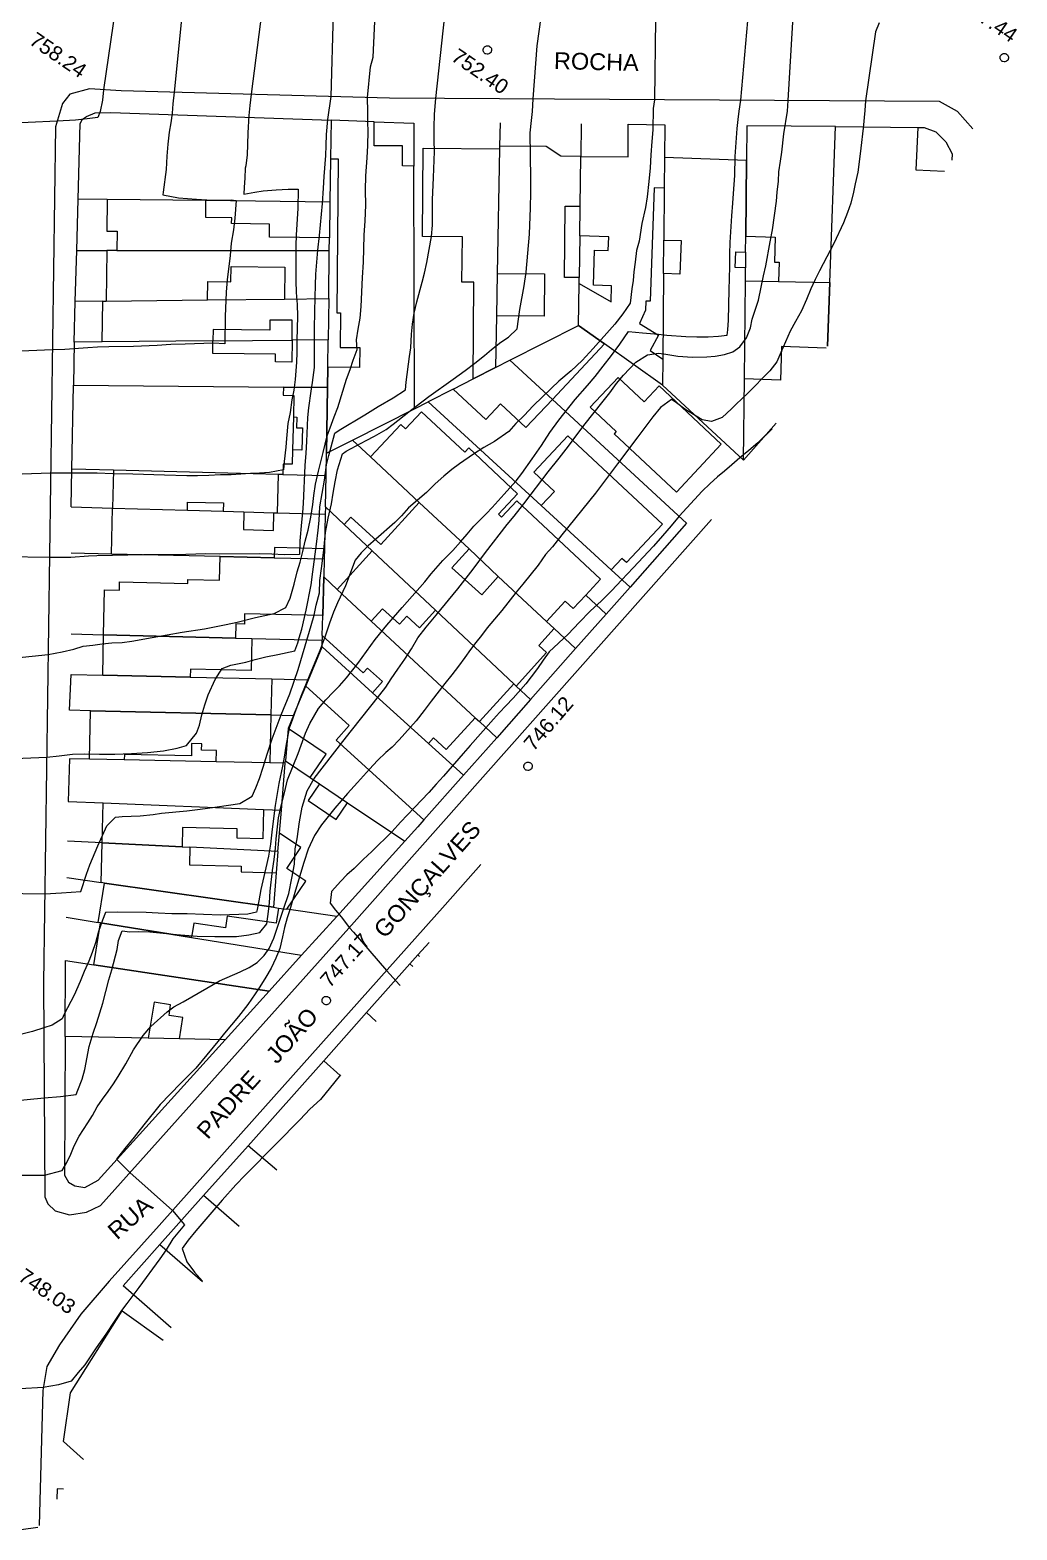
# Model space of a CAD drawing. Header units: metres. Extents: x 322294 to 7190115, y 7390841 to 10157759.
# Drawn here: x 323940.9 to 324058.3, y 7393506.2 to 7393684.5 of the extents above; entities that cross this region are included whole.
import ezdxf
from ezdxf.enums import TextEntityAlignment as Align

# ---------------------------------------------------------------- set-up
doc = ezdxf.new("R2010")
doc.units = ezdxf.units.M
doc.layers.get('0').update_dxf_attribs({"lineweight": 18})
for name, color, linetype, lineweight in [('100_SIST_VIARIO_MEIO_FIO', 1, 'Continuous', 18), ('160_P_SIMP_ASF_TOP', 7, 'Continuous', 18), ('206_MURO_E_MURO_ARRIMO', 7, 'Continuous', 18), ('214_PROJ_BEIRAL_EDIF', 10, 'Continuous', 18), ('600_CURVA_MESTRA', 14, 'Continuous', 18), ('604_CURVA_INTERM', 7, 'Continuous', 18), ('606_PTO_COTADO', 7, 'Continuous', 18), ('608_PTO_COTADO_INTERVIA', 1, 'Continuous', 18), ('626_SEGM_CURVA_INTERM', 7, 'Continuous', 18)]:
    doc.layers.add(name, color=color, linetype=linetype, lineweight=lineweight)
doc.styles.add('Style-Arial', font='arial.ttf', dxfattribs={"height": 1.75})

# ---------------------------------------------------------------- blocks, each defined once
blk = doc.blocks.new('SP09')
at = {"color": 0, "linetype": 'Continuous'}
blk.add_lwpolyline([(-0.03, -0.51), (-0.14, -0.49), (-0.24, -0.46), (-0.31, -0.42), (-0.35, -0.39), (-0.42, -0.31), (-0.47, -0.24), (-0.51, -0.15), (-0.52, -0.09), (-0.52, 0.03), (-0.51, 0.11), (-0.48, 0.2), (-0.44, 0.27), (-0.4, 0.33), (-0.32, 0.39), (-0.23, 0.44), (-0.15, 0.48), (-0.1, 0.48), (-0.03, 0.48), (0.08, 0.48), (0.19, 0.44), (0.27, 0.4), (0.35, 0.32), (0.41, 0.23), (0.46, 0.11), (0.48, 0.03), (0.48, -0.03), (0.47, -0.08), (0.44, -0.21), (0.38, -0.3), (0.31, -0.38), (0.23, -0.44), (0.1, -0.49), (0.02, -0.51)], close=True, dxfattribs=at)
blk = doc.blocks.new('SP10')
at = {"color": 0, "linetype": 'Continuous'}
blk.add_lwpolyline([(-0.03, -0.51), (-0.14, -0.49), (-0.24, -0.46), (-0.31, -0.42), (-0.35, -0.39), (-0.42, -0.31), (-0.47, -0.24), (-0.51, -0.15), (-0.52, -0.09), (-0.52, 0.03), (-0.51, 0.11), (-0.48, 0.2), (-0.44, 0.27), (-0.4, 0.33), (-0.32, 0.39), (-0.23, 0.44), (-0.15, 0.48), (-0.1, 0.48), (-0.03, 0.48), (0.08, 0.48), (0.19, 0.44), (0.27, 0.4), (0.35, 0.32), (0.41, 0.23), (0.46, 0.11), (0.48, 0.03), (0.48, -0.03), (0.47, -0.08), (0.44, -0.21), (0.38, -0.3), (0.31, -0.38), (0.23, -0.44), (0.1, -0.49), (0.02, -0.51)], close=True, dxfattribs=at)

msp = doc.modelspace()

# ---------------------------------------------------------------- linework, layer by layer
at = {"layer": '100_SIST_VIARIO_MEIO_FIO'}
for points in [[(323951.773, 7393677.281), (323947.988, 7393677.524), (323945.685, 7393676.871), (323944.8, 7393675.756), (323943.974, 7393673.013), (323942.54, 7393571.208), (323942.68, 7393545.785), (323943.063, 7393544.928), (323943.921, 7393544.11), (323945.643, 7393543.633), (323947.647, 7393543.956), (323949.296, 7393544.753), (323978.849, 7393577.695), (324021.971, 7393626.292)], [(324053.022, 7393672.752), (324051.219, 7393674.81), (324049.065, 7393676.019), (323983.663, 7393676.419), (323951.773, 7393677.281)], [(323994.553, 7393585.268), (323990.312, 7393580.505), (323967.63, 7393555.069), (323956.271, 7393542.361), (323950.345, 7393535.731), (323946.957, 7393531.807), (323944.42, 7393528.168), (323942.944, 7393525.604), (323942.452, 7393522.726), (323942.032, 7393506.683)]]:
    msp.add_lwpolyline(points, dxfattribs=at)
at = {"layer": '206_MURO_E_MURO_ARRIMO'}
for p, q in [((323981.871, 7393673.606), (323986.57, 7393673.444)), ((324046.501, 7393672.914), (324047.258, 7393672.906)), ((324047.258, 7393672.906), (324048.644, 7393672.416)), ((324048.644, 7393672.416), (324049.807, 7393671.195)), ((324049.807, 7393671.195), (324050.588, 7393669.786)), ((324050.588, 7393669.786), (324050.54, 7393669.038)), ((323946.487, 7393658.305), (323946.654, 7393664.413)), ((323946.321, 7393652.238), (323946.487, 7393658.305)), ((323946.189, 7393647.394), (323946.321, 7393652.238)), ((324029.64, 7393637.766), (324025.78, 7393633.35)), ((323945.813, 7393627.802), (323945.9, 7393632.306)), ((324018.998, 7393625.863), (324012.279, 7393618.272)), ((324012.279, 7393618.272), (324009.426, 7393615.051)), ((324005.799, 7393610.953), (324000.429, 7393604.887)), ((324000.429, 7393604.887), (323996.421, 7393600.36)), ((323996.421, 7393600.36), (323992.467, 7393595.893)), ((323987.03, 7393589.752), (323985.493, 7393588.053)), ((323987.765, 7393590.582), (323987.03, 7393589.752)), ((323977.403, 7393579.109), (323973.228, 7393574.494)), ((323987.043, 7393574.527), (323988.373, 7393576.021)), ((323986.097, 7393573.466), (323987.043, 7393574.527)), ((323975.848, 7393561.955), (323980.95, 7393567.684)), ((323966.851, 7393551.851), (323975.848, 7393561.955)), ((323961.569, 7393545.919), (323966.851, 7393551.851))]:
    msp.add_line(p, q, dxfattribs=at)
for points in [[(323986.57, 7393673.444), (323986.58, 7393668.332)], [(323996.814, 7393673.478), (323996.761, 7393670.702)], [(324006.46, 7393673.367), (324006.412, 7393669.483)], [(323976.596, 7393664.045), (323976.54, 7393659.791)], [(324006.295, 7393660.041), (324006.234, 7393655.088)], [(324016.251, 7393655.546), (324016.287, 7393659.537)], [(323946.487, 7393658.305), (323950.049, 7393658.299)], [(324026.017, 7393658.102), (324025.999, 7393656.222)], [(323949.578, 7393652.274), (323946.321, 7393652.238)], [(323962.686, 7393647.544), (323972.09, 7393647.63)], [(323991.259, 7393641.823), (323988.272, 7393640.306)], [(323986.636, 7393639.475), (323988.272, 7393640.306)], [(323988.272, 7393640.306), (324001.719, 7393627.964)], [(324003.039, 7393640.589), (324018.998, 7393625.863)], [(323945.813, 7393627.802), (323950.749, 7393627.659)], [(323950.609, 7393622.192), (323945.813, 7393622.299)], [(324010.039, 7393620.328), (324012.279, 7393618.272)], [(323945.811, 7393612.696), (323949.683, 7393612.6)], [(323967.291, 7393612.161), (323975.673, 7393611.952)], [(323975.654, 7393611.165), (323975.673, 7393611.952)], [(323975.686, 7393612.501), (323975.673, 7393611.952)], [(323969.669, 7393607.348), (323974.026, 7393607.25)], [(323972.264, 7393603.015), (323973.715, 7393606.504)], [(324000.429, 7393604.887), (323998.73, 7393606.484)], [(323969.573, 7393603.078), (323972.264, 7393603.015)], [(323972.264, 7393603.015), (323971.612, 7393601.448)], [(323994.365, 7393602.272), (323996.421, 7393600.36)], [(323975.355, 7393594.881), (323978.689, 7393592.636)], [(323949.507, 7393587.862), (323945.397, 7393588.068)], [(323970.411, 7393586.815), (323970.59, 7393588.994)], [(323970.411, 7393586.815), (323959.924, 7393587.341)], [(323970.411, 7393586.815), (323970.205, 7393584.303)], [(323945.324, 7393583.726), (323949.399, 7393583.139)], [(323945.244, 7393579.015), (323949.047, 7393578.4)], [(323970.478, 7393580.105), (323971.458, 7393579.964)], [(323987.043, 7393574.527), (323987.245, 7393574.333)], [(323977.807, 7393560.212), (323975.848, 7393561.955)], [(323970.282, 7393548.952), (323966.851, 7393551.851)]]:
    msp.add_lwpolyline(points, dxfattribs=at)
at = {"layer": '214_PROJ_BEIRAL_EDIF'}
for points in [[(323976.664, 7393669.187), (323976.596, 7393664.045), (323961.848, 7393664.226), (323950.125, 7393664.37), (323946.654, 7393664.413), (323946.9, 7393673.408), (323947.173, 7393673.912), (323947.643, 7393674.244), (323948.68, 7393674.661), (323950.553, 7393674.686), (323976.725, 7393673.783)], [(323986.58, 7393668.332), (323985.206, 7393668.341), (323985.229, 7393670.726), (323981.842, 7393670.756), (323981.871, 7393673.606), (323976.725, 7393673.783), (323976.664, 7393669.187), (323977.553, 7393669.186), (323977.394, 7393650.879), (323977.854, 7393650.878), (323977.815, 7393646.771), (323980.128, 7393646.749), (323980.106, 7393644.4), (323976.337, 7393644.43), (323976.305, 7393642.009), (323976.202, 7393634.177), (323979.29, 7393635.745), (323986.636, 7393639.475)], [(324006.163, 7393649.392), (324006.225, 7393654.357), (324010.022, 7393652.19), (324010.085, 7393654.087), (324007.914, 7393654.156), (324008.062, 7393658.335), (324009.684, 7393658.278), (324009.744, 7393659.922), (324006.295, 7393660.041), (324006.338, 7393663.552), (324006.412, 7393669.483), (324012.034, 7393669.434), (324012.067, 7393673.303), (324016.407, 7393673.249), (324016.373, 7393669.35), (324016.341, 7393665.697), (324015.162, 7393665.737), (324014.683, 7393652.269), (324014.161, 7393652.287), (324014.122, 7393651.186), (324013.392, 7393649.625), (324015.676, 7393648.217), (324014.651, 7393646.422), (324016.162, 7393645.387), (324016.135, 7393642.29), (324009.227, 7393647.21)], [(324029.918, 7393654.611), (324036.033, 7393654.483), (324036.683, 7393673.02), (324026.161, 7393673.134), (324026.122, 7393669.004), (324026.035, 7393660.005), (324029.54, 7393659.882), (324029.432, 7393656.913), (324029.998, 7393656.889)], [(323996.755, 7393670.38), (323996.475, 7393655.569), (323996.379, 7393650.531), (323996.263, 7393644.364), (323993.607, 7393643.016), (323993.712, 7393654.52), (323992.292, 7393654.536), (323992.342, 7393659.933), (323987.58, 7393659.973), (323987.68, 7393670.464)], [(323996.379, 7393650.531), (323996.263, 7393644.364), (323997.995, 7393645.244), (324006.163, 7393649.392), (324006.225, 7393654.357), (324006.234, 7393655.088), (324004.487, 7393655.1), (324004.569, 7393663.567), (324006.338, 7393663.552), (324006.412, 7393669.483), (324004.044, 7393669.504), (324002.291, 7393670.644), (323996.761, 7393670.702), (323996.755, 7393670.38), (323996.475, 7393655.569), (324002.121, 7393655.521), (324002.075, 7393650.485)], [(324025.984, 7393654.694), (324025.999, 7393656.222), (324024.784, 7393656.268), (324024.852, 7393658.137), (324026.017, 7393658.102), (324026.035, 7393660.005), (324026.122, 7393669.004), (324016.373, 7393669.35), (324016.341, 7393665.697), (324016.287, 7393659.537), (324018.354, 7393659.464), (324018.213, 7393655.474), (324016.251, 7393655.546), (324016.162, 7393645.387), (324016.135, 7393642.29), (324025.78, 7393633.35), (324025.873, 7393643.034)], [(323976.52, 7393658.254), (323976.54, 7393659.791), (323969.4, 7393659.875), (323969.426, 7393661.433), (323964.905, 7393661.489), (323964.917, 7393662.196), (323961.825, 7393662.231), (323961.848, 7393664.226), (323950.125, 7393664.37), (323950.082, 7393660.594), (323951.277, 7393660.586), (323951.25, 7393658.297)], [(323951.25, 7393658.297), (323950.049, 7393658.299), (323949.977, 7393652.278), (323962.031, 7393652.412), (323962.062, 7393654.6), (323964.802, 7393654.564), (323964.831, 7393656.375), (323971.248, 7393656.292), (323971.205, 7393652.514), (323976.445, 7393652.572), (323976.52, 7393658.254)], [(323972.09, 7393647.63), (323972.121, 7393649.996), (323969.461, 7393650.025), (323969.457, 7393648.815), (323962.701, 7393648.9), (323962.686, 7393647.544), (323949.518, 7393647.424), (323949.578, 7393652.274), (323949.977, 7393652.278), (323962.031, 7393652.412), (323971.205, 7393652.514), (323976.445, 7393652.572), (323976.38, 7393647.669)], [(324009.227, 7393647.21), (324003.039, 7393640.589), (323997.995, 7393645.244), (324006.163, 7393649.392)], [(323976.305, 7393642.009), (323976.337, 7393644.43), (323976.38, 7393647.669), (323972.09, 7393647.63), (323972.056, 7393645.02), (323970.104, 7393645.037), (323970.11, 7393645.966), (323962.67, 7393646.06), (323962.686, 7393647.544), (323949.518, 7393647.424), (323946.189, 7393647.394), (323946.091, 7393642.291), (323971.069, 7393642.058)], [(323991.259, 7393641.823), (323993.607, 7393643.016), (323996.263, 7393644.364), (323997.995, 7393645.244), (324003.039, 7393640.589), (323999.901, 7393637.232), (323996.867, 7393640.076), (323995.123, 7393638.204)], [(324015.734, 7393642.2), (324013.94, 7393640.29), (324010.846, 7393643.187), (324007.541, 7393639.657), (324010.635, 7393636.761), (324010.384, 7393636.484), (324017.781, 7393629.57), (324023.125, 7393635.279)], [(323971.004, 7393631.658), (323970.461, 7393631.673), (323950.865, 7393632.178), (323945.9, 7393632.306), (323946.091, 7393642.291), (323971.069, 7393642.058), (323971.04, 7393641.098), (323972.319, 7393641.07), (323972.252, 7393638.497), (323972.151, 7393634.579), (323972.107, 7393632.874), (323971.031, 7393632.896)], [(323972.151, 7393634.579), (323972.107, 7393632.874), (323971.031, 7393632.896), (323971.004, 7393631.658), (323976.139, 7393631.526), (323976.202, 7393634.177), (323976.305, 7393642.009), (323971.069, 7393642.058), (323971.04, 7393641.098), (323972.319, 7393641.07), (323972.252, 7393638.497), (323972.663, 7393638.494), (323972.635, 7393637.216), (323973.323, 7393637.193), (323973.255, 7393634.548)], [(324007.009, 7393617.313), (324008.768, 7393619.199), (323998.801, 7393628.517), (323997.009, 7393626.594), (323996.625, 7393626.954), (323998.892, 7393629.376), (323993.088, 7393634.81), (323992.613, 7393634.311), (323987.471, 7393639.121), (323985.564, 7393637.082), (323985.025, 7393637.586), (323981.432, 7393633.742), (323987.202, 7393628.346), (323993.127, 7393622.805), (323996.614, 7393619.543), (324002.332, 7393614.195), (324004.58, 7393616.591), (324005.52, 7393615.716)], [(324010.039, 7393620.328), (324001.719, 7393627.964), (324003.295, 7393629.644), (324000.839, 7393631.933), (324004.892, 7393636.272), (324016.123, 7393625.772), (324011.837, 7393621.182), (324011.305, 7393621.679)], [(323978.298, 7393625.704), (323976.05, 7393627.818), (323976.139, 7393631.526), (323976.202, 7393634.177), (323979.29, 7393635.745), (323981.432, 7393633.742), (323987.202, 7393628.346), (323982.655, 7393623.34), (323979.088, 7393626.573)], [(323950.865, 7393632.178), (323950.749, 7393627.659), (323959.641, 7393627.402), (323959.673, 7393628.388), (323963.929, 7393628.283), (323963.908, 7393627.279), (323966.353, 7393627.208), (323969.919, 7393627.105), (323970.346, 7393627.092), (323970.461, 7393631.673)], [(323976.029, 7393626.928), (323975.931, 7393622.819), (323969.991, 7393622.977), (323969.958, 7393621.76), (323963.522, 7393621.904), (323950.609, 7393622.192), (323950.749, 7393627.659), (323959.641, 7393627.402), (323963.908, 7393627.279), (323966.353, 7393627.208), (323966.307, 7393625.102), (323969.87, 7393625.011), (323969.919, 7393627.105), (323970.346, 7393627.092)], [(323975.931, 7393622.819), (323975.903, 7393621.627), (323975.852, 7393619.479), (323977.443, 7393618.001), (323981.608, 7393622.591), (323978.298, 7393625.704), (323976.05, 7393627.818), (323976.029, 7393626.928)], [(323998.73, 7393606.484), (324002.359, 7393610.487), (324001.424, 7393611.334), (324003.248, 7393613.338), (324002.332, 7393614.195), (323996.614, 7393619.543), (323994.637, 7393617.368), (323991.104, 7393620.579), (323993.127, 7393622.805), (323987.202, 7393628.346), (323982.655, 7393623.34), (323979.088, 7393626.573), (323978.298, 7393625.704), (323981.608, 7393622.591), (323989.133, 7393615.512), (323998.443, 7393606.755)], [(323965.361, 7393612.209), (323949.683, 7393612.6), (323949.805, 7393617.937), (323951.574, 7393617.9), (323951.589, 7393618.896), (323959.686, 7393618.716), (323959.698, 7393619.157), (323963.461, 7393619.075), (323963.522, 7393621.904), (323969.958, 7393621.76), (323975.903, 7393621.627), (323975.852, 7393619.479), (323975.743, 7393614.9), (323966.446, 7393615.101), (323966.425, 7393613.867), (323965.399, 7393613.891)], [(323977.443, 7393618.001), (323981.494, 7393614.235), (323993.86, 7393602.741), (323990.419, 7393598.958), (323988.895, 7393600.342), (323988.296, 7393599.682), (323981.654, 7393605.715), (323982.835, 7393607.031), (323981.061, 7393608.635), (323980.554, 7393608.073), (323975.686, 7393612.501), (323975.743, 7393614.9), (323975.852, 7393619.479)], [(324003.248, 7393613.338), (324002.332, 7393614.195), (324004.58, 7393616.591), (324005.52, 7393615.716), (324007.009, 7393617.313), (324009.426, 7393615.051), (324005.799, 7393610.953)], [(323981.494, 7393614.235), (323993.86, 7393602.741), (323994.365, 7393602.272), (323998.443, 7393606.755), (323989.133, 7393615.512), (323987.25, 7393613.436), (323985.734, 7393614.815), (323984.862, 7393613.861), (323982.828, 7393615.704)], [(323949.683, 7393612.6), (323965.361, 7393612.209), (323967.291, 7393612.161), (323967.208, 7393608.359), (323960.007, 7393608.519), (323959.983, 7393607.566), (323949.574, 7393607.799)], [(323973.715, 7393606.504), (323974.026, 7393607.25), (323975.654, 7393611.165), (323981.654, 7393605.715), (323988.296, 7393599.682), (323992.467, 7393595.893), (323987.765, 7393590.582), (323977.322, 7393600.068), (323978.898, 7393601.8)], [(323949.574, 7393607.799), (323959.983, 7393607.566), (323969.669, 7393607.348), (323969.573, 7393603.078), (323948.118, 7393603.576), (323945.625, 7393603.634), (323945.811, 7393607.884)], [(323969.573, 7393603.078), (323969.446, 7393597.366), (323963.062, 7393597.499), (323963.091, 7393598.851), (323961.336, 7393598.89), (323961.356, 7393599.628), (323960.15, 7393599.655), (323960.114, 7393598.188), (323952.148, 7393598.363), (323952.137, 7393597.727), (323947.986, 7393597.813), (323948.118, 7393603.576)], [(323971.612, 7393601.448), (323971.297, 7393597.614), (323974.252, 7393595.624), (323976.133, 7393598.422)], [(323949.616, 7393592.617), (323968.703, 7393591.827), (323970.815, 7393591.739), (323971.274, 7393597.328), (323969.446, 7393597.366), (323963.062, 7393597.499), (323952.137, 7393597.727), (323947.986, 7393597.813), (323945.645, 7393597.862), (323945.477, 7393592.788)], [(323971.458, 7393579.964), (323973.71, 7393583.303), (323971.464, 7393584.819), (323973.124, 7393587.294), (323970.59, 7393588.994), (323970.815, 7393591.739), (323971.274, 7393597.328), (323971.297, 7393597.614), (323974.252, 7393595.624), (323975.355, 7393594.881), (323974.02, 7393592.899), (323977.353, 7393590.651), (323978.689, 7393592.636), (323985.493, 7393588.053), (323977.403, 7393579.109)], [(323949.616, 7393592.617), (323968.703, 7393591.827), (323968.625, 7393588.353), (323965.547, 7393588.426), (323965.572, 7393589.524), (323959.064, 7393589.669), (323959.015, 7393587.386), (323949.507, 7393587.862)], [(323969.867, 7393580.193), (323949.806, 7393583.081), (323949.399, 7393583.139), (323949.507, 7393587.862), (323959.015, 7393587.386), (323959.924, 7393587.341), (323959.877, 7393585.232), (323966.045, 7393585.102), (323966.036, 7393584.417), (323970.205, 7393584.303)], [(323960.149, 7393576.607), (323949.311, 7393578.358), (323949.047, 7393578.4), (323949.806, 7393583.081), (323969.867, 7393580.193), (323970.478, 7393580.105), (323970.217, 7393578.314), (323964.378, 7393579.152), (323964.169, 7393577.768), (323960.393, 7393578.308)], [(323960.149, 7393576.607), (323973.228, 7393574.494), (323969.348, 7393570.204), (323948.505, 7393573.367), (323949.311, 7393578.358)], [(323958.689, 7393564.541), (323959.093, 7393567.074), (323957.46, 7393567.345), (323957.654, 7393568.582), (323955.675, 7393568.896), (323954.989, 7393564.622), (323945.11, 7393564.839), (323945.157, 7393573.875), (323948.505, 7393573.367), (323969.348, 7393570.204), (323964.117, 7393564.421)], [(323958.689, 7393564.541), (323954.989, 7393564.622), (323945.11, 7393564.839), (323945.024, 7393548.337), (323945.499, 7393547.526), (323946.275, 7393547.067), (323947.438, 7393546.888), (323949.027, 7393547.738), (323964.117, 7393564.421)]]:
    msp.add_lwpolyline(points, close=True, dxfattribs=at)
for points in [[(324035.769, 7393646.936), (324036.033, 7393654.483), (324036.683, 7393673.02), (324046.501, 7393672.914), (324046.264, 7393667.901), (324049.674, 7393667.742)], [(324035.595, 7393646.676), (324030.293, 7393646.866), (324030.15, 7393642.89), (324025.873, 7393643.034), (324025.984, 7393654.694)], [(324025.984, 7393654.694), (324029.918, 7393654.611), (324036.033, 7393654.483), (324035.769, 7393646.936)], [(323986.446, 7393573.138), (323986.097, 7393573.466), (323980.95, 7393567.684), (323982.079, 7393566.604)], [(323965.785, 7393542.224), (323961.569, 7393545.919), (323956.373, 7393540.084), (323961.422, 7393535.697)], [(323957.733, 7393530.176), (323952.016, 7393535.19), (323956.373, 7393540.084), (323961.422, 7393535.697)], [(323947.286, 7393514.545), (323944.9, 7393516.657), (323945.729, 7393522.465), (323951.897, 7393532.204), (323956.761, 7393528.722)], [(323944.916, 7393510.999), (323944.17, 7393511.046), (323944.139, 7393509.836)]]:
    msp.add_lwpolyline(points, dxfattribs=at)
at = {"layer": '600_CURVA_MESTRA', "elevation": 755}
msp.add_lwpolyline([(323976.968, 7393686.521), (323976.705, 7393676.607), (323976.288, 7393673.885), (323976.146, 7393672.103), (323976.12, 7393670.775), (323976.063, 7393669.577), (323975.848, 7393667.106), (323975.774, 7393665.689), (323975.651, 7393663.882), (323975.299, 7393660.062), (323975.116, 7393658.345), (323974.888, 7393655.482), (323974.824, 7393654.168), (323974.778, 7393652.757), (323974.766, 7393651.007), (323974.727, 7393649.022), (323974.711, 7393646.947), (323974.733, 7393644.362), (323974.488, 7393642.59), (323974.325, 7393641.574), (323974.041, 7393639.586), (323973.944, 7393638.453), (323973.798, 7393635.57), (323973.727, 7393634.176), (323973.62, 7393632.746), (323973.42, 7393628.191), (323973.334, 7393627.147), (323973.208, 7393625.972), (323973.008, 7393623.77), (323972.956, 7393622.156), (323971.147, 7393622.099), (323969.703, 7393622.168), (323968.228, 7393622.209), (323963.496, 7393622.203), (323961.84, 7393622.211), (323958.269, 7393622.113), (323954.433, 7393622.124), (323948.886, 7393621.974), (323947.879, 7393621.937), (323945.802, 7393621.808), (323943.253, 7393621.797), (323932.811, 7393621.953)], dxfattribs=at)
at = {"layer": '600_CURVA_MESTRA', "elevation": 750, "flags": 128}
msp.add_lwpolyline([(323938.169, 7393557.085), (323942.616, 7393557.53), (323944.543, 7393557.699), (323946.438, 7393557.951), (323946.619, 7393558.446), (323947.149, 7393559.767), (323947.469, 7393560.906), (323947.976, 7393563.626), (323948.452, 7393565.24), (323948.889, 7393566.48), (323949.596, 7393568.784), (323950.323, 7393571.559), (323950.671, 7393572.775), (323951.298, 7393575.158), (323951.47, 7393576.24), (323951.888, 7393577.397), (323952.821, 7393577.291), (323953.883, 7393577.302), (323955.181, 7393577.285), (323958.362, 7393576.972), (323960.822, 7393576.777), (323962.916, 7393576.736), (323964.108, 7393576.706), (323965.49, 7393576.741), (323966.951, 7393576.928), (323968.269, 7393577.188), (323969.082, 7393578.231), (323969.278, 7393579.685), (323969.397, 7393580.743), (323969.506, 7393582.123), (323969.782, 7393584.577), (323969.957, 7393585.876), (323970.116, 7393587.222), (323970.203, 7393588.338), (323970.49, 7393590.845), (323970.745, 7393592.101), (323971.18, 7393593.815), (323971.544, 7393595.336), (323972.797, 7393598.49), (323973.694, 7393600.894), (323974.211, 7393602.055), (323975.226, 7393603.82), (323976.1, 7393604.846), (323976.977, 7393605.772), (323977.749, 7393606.528), (323978.544, 7393607.474), (323979.912, 7393609.204), (323981.984, 7393612.051), (323983.362, 7393613.725), (323985.165, 7393615.824), (323987.89, 7393618.915), (323988.631, 7393619.837), (323990.027, 7393621.414), (323991.211, 7393622.627), (323992.134, 7393623.655), (323992.903, 7393624.583), (323993.703, 7393625.502), (323995.198, 7393627.011), (323995.889, 7393627.737), (323997.289, 7393629.336), (323997.997, 7393630.087), (323998.743, 7393630.909), (323999.423, 7393631.777), (324000.627, 7393633.534), (324001.732, 7393635.092), (324002.75, 7393636.649), (324003.818, 7393638.1), (324005.761, 7393640.563), (324007.222, 7393642.252), (324008.123, 7393643.32), (324009.093, 7393644.522), (324010.069, 7393645.805), (324011.049, 7393647.146), (324012.081, 7393648.669), (324013.754, 7393648.492), (324015.639, 7393648.34), (324016.661, 7393648.221), (324018.925, 7393648.076), (324020.198, 7393648.04), (324021.545, 7393648.025), (324022.783, 7393648.098), (324023.817, 7393648.226), (324023.911, 7393648.876), (324023.976, 7393649.996), (324024.07, 7393653.617), (324024.115, 7393654.957), (324024.139, 7393656.371), (324024.125, 7393657.908), (324024.173, 7393659.233), (324024.358, 7393662.404), (324024.488, 7393663.903), (324024.567, 7393665.061), (324024.664, 7393666.122), (324024.722, 7393667.198), (324024.788, 7393669.468), (324025.014, 7393672.805), (324025.119, 7393673.86), (324025.26, 7393674.879), (324025.461, 7393676.163), (324026.268, 7393685.616)], dxfattribs=at)
at = {"layer": '604_CURVA_INTERM'}
for points, elevation in [([(323951.11, 7393687.196), (323949.656, 7393677.417), (323949.54, 7393676.181), (323949.287, 7393674.839), (323948.981, 7393674.127), (323947.719, 7393673.949), (323946.345, 7393673.8), (323944.168, 7393673.658), (323933.773, 7393673.188), (323931.723, 7393673.094), (323930.622, 7393673.097), (323927.775, 7393673.242), (323926.794, 7393673.454), (323926.7, 7393673.494), (323925.213, 7393673.483), (323923.989, 7393673.449), (323923.668, 7393675.403), (323923.411, 7393676.743), (323923.218, 7393677.943), (323923.013, 7393679.489), (323922.833, 7393681.245), (323922.743, 7393682.613), (323922.767, 7393687.647)], 758), ([(324015.3, 7393685.803), (324015.189, 7393676.226), (324015.032, 7393675.186), (324014.999, 7393672.627), (324014.851, 7393671.261), (324014.738, 7393669.665), (324014.66, 7393668.118), (324014.523, 7393666.503), (324014.3, 7393664.692), (324014.097, 7393663.424), (324013.681, 7393661.491), (324013.377, 7393659.384), (324013.024, 7393658.304), (324012.895, 7393656.913), (324012.728, 7393655.767), (324012.632, 7393654.742), (324012.496, 7393653.731), (324012.3, 7393652.047), (324011.404, 7393650.758), (324010.465, 7393649.547), (324007.87, 7393646.646), (324006.581, 7393645.226), (324005.286, 7393643.991), (324003.808, 7393642.737), (324002.924, 7393641.925), (324000.764, 7393639.817), (323999.673, 7393638.686), (323998.687, 7393637.725), (323997.87, 7393636.781), (323996.171, 7393635.594), (323994.903, 7393634.875), (323993.675, 7393634.092), (323991.999, 7393632.938), (323991.097, 7393632.259), (323990.132, 7393631.453), (323989.108, 7393630.543), (323988.06, 7393629.527), (323985.948, 7393627.702), (323985.117, 7393626.756), (323984.308, 7393625.965), (323982.053, 7393623.983), (323981.149, 7393623.16), (323980.306, 7393622.355), (323979.599, 7393621.482), (323978.436, 7393618.424), (323977.508, 7393616.417), (323977.036, 7393615.285), (323976.539, 7393613.977), (323975.983, 7393612.334), (323975.399, 7393610.722), (323974.406, 7393608.335), (323973.223, 7393605.46), (323972.54, 7393603.686), (323972.156, 7393602.578), (323971.732, 7393601.499), (323971.341, 7393599.355), (323971.158, 7393598.062), (323970.963, 7393596.982), (323970.509, 7393594.905), (323970.071, 7393592.284), (323969.74, 7393589.468), (323969.54, 7393587.689), (323969.28, 7393586.267), (323968.971, 7393584.879), (323968.372, 7393582.307), (323968.155, 7393580.964), (323967.952, 7393579.927), (323967.851, 7393579.62), (323966.836, 7393579.359), (323963.564, 7393579.274), (323961.562, 7393579.324), (323959.627, 7393579.402), (323957.794, 7393579.434), (323956.167, 7393579.483), (323954.756, 7393579.565), (323951.278, 7393579.621), (323949.911, 7393579.589), (323949.532, 7393578.648), (323949.066, 7393577.331), (323948.713, 7393575.985), (323948.329, 7393574.805), (323947.908, 7393573.784), (323947.373, 7393572.563), (323946.897, 7393571.373), (323946.183, 7393569.765), (323945.005, 7393567.481), (323944.752, 7393566.952), (323943.557, 7393566.182), (323942.57, 7393565.848), (323941.236, 7393565.432), (323938.91, 7393564.838)], 751), ([(324029.188, 7393637.09), (324027.463, 7393635.433), (324026.402, 7393634.523), (324025.323, 7393633.639), (324024.361, 7393632.819), (324023.497, 7393632.054), (324022.661, 7393631.365), (324021.761, 7393630.564), (324020.842, 7393629.666), (324019.022, 7393627.701), (324018.11, 7393626.689), (324017.158, 7393625.548), (324016.119, 7393624.369), (324015.063, 7393623.129), (324012.647, 7393620.577), (324011.316, 7393619.114), (324010.076, 7393617.818), (324008.866, 7393616.635), (324007.532, 7393615.415), (324006.241, 7393614.045), (324004.906, 7393612.681), (324002.668, 7393610.566), (324001.94, 7393609.574), (324001.267, 7393608.592), (324000.533, 7393607.592), (323999.884, 7393606.752), (323998.362, 7393605.08), (323997.52, 7393604.153), (323996.736, 7393603.345), (323996.024, 7393602.572), (323993.265, 7393599.432), (323992.418, 7393598.497), (323990.076, 7393595.787), (323989.242, 7393594.818), (323988.353, 7393593.84), (323986.646, 7393592.075), (323984.996, 7393590.321), (323984, 7393589.222), (323981.572, 7393586.813), (323980.558, 7393585.883), (323979.455, 7393584.821), (323978.61, 7393584.066), (323977.884, 7393583.291), (323976.79, 7393582.065), (323976.628, 7393580.697), (323977.268, 7393579.845), (323977.916, 7393579.074), (323978.916, 7393577.77), (323979.381, 7393577.232)], 747), ([(323941.881, 7393506.458), (323939.899, 7393506.178), (323939.684, 7393506.152)], 747)]:
    msp.add_lwpolyline(points, dxfattribs=dict(at, elevation=elevation))
at = {"layer": '604_CURVA_INTERM', "flags": 128}
for points, elevation in [([(323932.185, 7393581.954), (323942.69, 7393581.798), (323944.673, 7393581.906), (323946.989, 7393582.065), (323947.659, 7393584.139), (323948.028, 7393585.244), (323948.989, 7393587.495), (323949.541, 7393588.741), (323950.083, 7393589.885), (323951.116, 7393590.898), (323951.894, 7393591.008), (323954.022, 7393591.052), (323955.57, 7393591.24), (323956.57, 7393591.391), (323959.559, 7393591.682), (323961.181, 7393591.856), (323962.912, 7393592.099), (323964.532, 7393592.359), (323965.866, 7393592.535), (323967.331, 7393593.399), (323967.765, 7393594.386), (323968.215, 7393595.52), (323968.66, 7393596.876), (323969.135, 7393598.418), (323969.735, 7393600.213), (323970.782, 7393603.084), (323971.821, 7393605.573), (323972.815, 7393608.456), (323973.664, 7393611.268), (323974.364, 7393613.686), (323974.699, 7393614.936), (323974.969, 7393616.108), (323975.349, 7393617.582), (323975.396, 7393619.065), (323975.608, 7393620.471), (323975.872, 7393622.643), (323976.074, 7393624.759), (323976.396, 7393626.466), (323976.798, 7393628.167), (323976.984, 7393629.446), (323977.201, 7393630.788), (323977.499, 7393632.232), (323978.081, 7393634.125), (323978.527, 7393634.438), (323980.892, 7393635.714), (323981.884, 7393636.223), (323983.259, 7393637.026), (323984.105, 7393637.658), (323985.974, 7393639.129), (323986.848, 7393639.803), (323988.352, 7393640.918), (323991.25, 7393643.005), (323992.658, 7393644.016), (323993.823, 7393644.903), (323994.975, 7393645.822), (323995.783, 7393646.505), (323996.892, 7393647.381), (323997.813, 7393647.999), (323998.836, 7393648.996), (323999.184, 7393651.29), (323999.689, 7393654.096), (323999.927, 7393655.716), (324000.301, 7393660.224), (324000.444, 7393663.351), (324000.487, 7393665.2), (324000.489, 7393666.848), (324000.396, 7393672.283), (324000.54, 7393673.748), (324000.69, 7393674.834), (324000.767, 7393676.314), (324001.249, 7393682.643), (324001.72, 7393686.034)], 752), ([(323932.43, 7393597.626), (323942.918, 7393598.054), (323944.407, 7393598.214), (323945.968, 7393598.404), (323947.47, 7393598.454), (323949.194, 7393598.423), (323951.036, 7393598.422), (323952.981, 7393598.483), (323954.902, 7393598.596), (323956.789, 7393598.819), (323958.437, 7393599.119), (323959.526, 7393599.452), (323960.726, 7393600.884), (323961.077, 7393601.856), (323961.376, 7393603.07), (323961.719, 7393604.278), (323962.103, 7393605.457), (323962.939, 7393607.296), (323963.777, 7393608.589), (323964.823, 7393609), (323966.602, 7393609.332), (323967.688, 7393609.643), (323968.973, 7393609.961), (323970.417, 7393610.245), (323972.42, 7393610.691), (323972.773, 7393611.649), (323972.942, 7393612.248), (323973.265, 7393613.251), (323973.786, 7393615.513), (323974.357, 7393618.54), (323974.546, 7393620.072), (323975.005, 7393623.358), (323975.21, 7393625.037), (323975.302, 7393626.198), (323975.378, 7393627.794), (323975.933, 7393630.991), (323976.192, 7393632.801), (323976.442, 7393633.927), (323977.192, 7393636.577), (323977.696, 7393636.923), (323980.732, 7393638.77), (323982.334, 7393639.745), (323984.106, 7393640.773), (323985.561, 7393641.728), (323985.648, 7393642.651), (323986.045, 7393645.688), (323986.199, 7393646.71), (323986.301, 7393648.362), (323986.405, 7393649.539), (323986.605, 7393650.857), (323986.914, 7393652.173), (323987.576, 7393654.519), (323987.831, 7393655.581), (323988.1, 7393656.876), (323988.673, 7393659.939), (323988.774, 7393661.325), (323988.804, 7393664.323), (323988.889, 7393666.993), (323989.031, 7393670.047), (323988.99, 7393671.385), (323988.968, 7393672.927), (323989.008, 7393674.488), (323989.17, 7393676.385), (323990.239, 7393686.23)], 753), ([(323968.476, 7393686.743), (323967.209, 7393676.863), (323967.062, 7393675.53), (323966.949, 7393674.358), (323966.837, 7393672.301), (323966.777, 7393670.887), (323966.755, 7393669.653), (323966.575, 7393668.346), (323966.519, 7393668.07), (323966.467, 7393666.88), (323966.384, 7393665.822), (323966.34, 7393664.979), (323967.661, 7393665.226), (323968.661, 7393665.376), (323970.183, 7393665.509), (323971.621, 7393665.591), (323972.81, 7393665.575), (323972.767, 7393663.301), (323972.571, 7393660.15), (323972.54, 7393658.85), (323972.557, 7393656.062), (323972.548, 7393654.686), (323972.593, 7393653.285), (323972.686, 7393651.863), (323972.743, 7393650.479), (323972.669, 7393647.595), (323972.659, 7393646.183), (323972.622, 7393644.996), (323972.459, 7393642.938), (323972.282, 7393641.689), (323972.049, 7393640.552), (323971.846, 7393639.018), (323971.593, 7393637.712), (323971.409, 7393635.923), (323971.357, 7393634.891), (323971.163, 7393633.194), (323971.075, 7393632.199), (323969.421, 7393631.89), (323968.207, 7393631.801), (323967.136, 7393631.759), (323964.849, 7393631.606), (323963.584, 7393631.6), (323962.202, 7393631.529), (323960.85, 7393631.485), (323959.588, 7393631.502), (323956.938, 7393631.597), (323953.175, 7393631.679), (323950.774, 7393631.749), (323948.917, 7393631.834), (323945.71, 7393631.825), (323943.394, 7393631.806), (323933.103, 7393631.479)], 756), ([(323959.048, 7393686.989), (323958.073, 7393677.11), (323957.919, 7393675.723), (323957.833, 7393674.606), (323957.671, 7393673.468), (323957.485, 7393672.383), (323957.328, 7393670.951), (323957.217, 7393669.499), (323957.119, 7393667.906), (323956.754, 7393665.234), (323956.726, 7393664.926), (323958.599, 7393664.563), (323960.71, 7393664.389), (323962.542, 7393664.285), (323964.869, 7393664.302), (323965.435, 7393664.242), (323965.291, 7393662.122), (323965.107, 7393660.757), (323964.867, 7393659.151), (323964.74, 7393657.711), (323964.369, 7393654.8), (323964.273, 7393653.351), (323964.152, 7393650.451), (323964.091, 7393647.195), (323962.691, 7393647.258), (323959.383, 7393647.137), (323957.671, 7393647.098), (323956.042, 7393647.003), (323953.238, 7393646.875), (323950.317, 7393646.841), (323948.96, 7393646.789), (323947.794, 7393646.716), (323946.711, 7393646.621), (323945.062, 7393646.515), (323943.6, 7393646.489), (323933.275, 7393646.035)], 757), ([(323936.185, 7393609.548), (323943.09, 7393610.254), (323944.75, 7393610.563), (323946.149, 7393610.889), (323947.266, 7393611.227), (323948.385, 7393611.357), (323949.5, 7393611.514), (323950.658, 7393611.63), (323951.882, 7393611.7), (323953.032, 7393611.821), (323955.47, 7393612.283), (323959.031, 7393612.897), (323961.664, 7393613.324), (323964.269, 7393613.817), (323965.56, 7393614.108), (323967.73, 7393614.657), (323968.868, 7393614.883), (323969.953, 7393615.122), (323971.341, 7393615.856), (323971.846, 7393616.964), (323972.356, 7393618.627), (323972.716, 7393620.09), (323973.041, 7393621.237), (323973.366, 7393622.506), (323973.639, 7393623.737), (323973.986, 7393625.038), (323974.328, 7393626.598), (323974.553, 7393628.093), (323974.678, 7393629.16), (323974.889, 7393630.494), (323975.228, 7393632.068), (323975.781, 7393634.271), (323976.245, 7393636.257), (323976.635, 7393637.214), (323977.09, 7393638.515), (323977.512, 7393639.608), (323978.571, 7393642.992), (323978.985, 7393644.126), (323979.351, 7393645.245), (323979.828, 7393646.506), (323979.765, 7393647.653), (323979.962, 7393648.948), (323980.187, 7393650.249), (323980.305, 7393651.623), (323980.483, 7393655.066), (323980.573, 7393656.896), (323980.662, 7393660.12), (323980.781, 7393661.833), (323980.852, 7393663.688), (323980.828, 7393665.474), (323980.875, 7393667.188), (323981.003, 7393669.319), (323981.11, 7393670.785), (323981.146, 7393672.482), (323981.101, 7393673.495), (323981.115, 7393674.771), (323981.045, 7393676.489), (323981.423, 7393680.137), (323981.715, 7393681.27), (323981.982, 7393686.39)], 754), ([(324041.875, 7393685.35), (324041.472, 7393684.308), (324040.271, 7393676.073), (324040.173, 7393674.95), (324039.984, 7393672.836), (324039.707, 7393670.468), (324039.571, 7393669.155), (324039.359, 7393667.591), (324039.036, 7393666.236), (324038.851, 7393665.223), (324038.513, 7393663.915), (324038.121, 7393662.814), (324037.65, 7393661.597), (324036.492, 7393659.129), (324035.67, 7393657.523), (324034.792, 7393655.87), (324034.273, 7393654.831), (324033.771, 7393653.744), (324033.253, 7393652.475), (324032.644, 7393651.11), (324031.932, 7393649.841), (324031.326, 7393648.692), (324030.22, 7393646.176), (324029.729, 7393645.07), (324028.885, 7393644), (324026.254, 7393641.293), (324024.893, 7393640.032), (324024.339, 7393639.454), (324023.227, 7393638.434), (324021.978, 7393637.956), (324020.849, 7393638.148), (324018.796, 7393639.434), (324017.81, 7393640.171), (324017.214, 7393640.592), (324015.912, 7393639.63), (324014.965, 7393638.532), (324013.198, 7393636.131), (324010.763, 7393632.914), (324008.166, 7393629.445), (324004.146, 7393624.465), (324003.043, 7393623.051), (324002.233, 7393622.152), (324001.332, 7393620.89), (323999.516, 7393618.631), (323998.724, 7393617.67), (323997.012, 7393615.474), (323995.305, 7393613.407), (323994.597, 7393612.498), (323993.934, 7393611.691), (323993.286, 7393610.851), (323992.641, 7393609.911), (323991.898, 7393608.88), (323991.105, 7393607.847), (323990.243, 7393606.802), (323988.621, 7393604.701), (323987.805, 7393603.599), (323986.855, 7393602.371), (323984.817, 7393600.107), (323983.991, 7393599.255), (323983.228, 7393598.602), (323982.228, 7393597.638), (323981.286, 7393596.635), (323979.861, 7393595.017), (323978.696, 7393593.743), (323977.184, 7393591.979), (323976.367, 7393590.999), (323975.602, 7393590.007), (323974.77, 7393588.723), (323974.02, 7393587.116), (323973.472, 7393585.503), (323972.517, 7393582.217), (323971.813, 7393579.899), (323971.504, 7393578.935), (323971.195, 7393577.777), (323970.937, 7393576.693), (323970.647, 7393575.315), (323970.149, 7393574.129), (323969.602, 7393572.977), (323968.952, 7393571.87), (323968.25, 7393570.739), (323967.695, 7393569.895), (323966.836, 7393568.641), (323965.705, 7393567.222), (323964.062, 7393565.232), (323963.259, 7393564.219), (323961.391, 7393561.971), (323960.666, 7393561.074), (323958.831, 7393559.228), (323956.391, 7393556.73), (323954.454, 7393554.311), (323953.304, 7393552.845), (323952.193, 7393551.509), (323951.319, 7393550.41), (323951.22, 7393550.248), (323952.803, 7393548.662), (323957.857, 7393544.135), (323959.288, 7393542.438), (323957.929, 7393540.775), (323957.116, 7393539.465), (323956.373, 7393538.399), (323953.866, 7393534.989), (323953.163, 7393534.016), (323952.432, 7393533.074), (323951.828, 7393532.264), (323950.929, 7393530.952), (323949.95, 7393529.453), (323948.803, 7393527.815), (323947.47, 7393525.782), (323946.648, 7393524.866), (323945.839, 7393523.845), (323944.31, 7393523.402), (323942.516, 7393523.098), (323931.525, 7393522.478)], 748), ([(323931.78, 7393548.363), (323942.666, 7393548.339), (323944.773, 7393548.908), (323945.329, 7393549.861), (323945.783, 7393550.823), (323946.182, 7393551.847), (323946.765, 7393552.963), (323947.793, 7393554.586), (323948.358, 7393555.447), (323948.924, 7393556.466), (323949.549, 7393557.395), (323950.229, 7393558.299), (323950.867, 7393559.195), (323951.43, 7393560.07), (323952.329, 7393561.575), (323953.249, 7393563.236), (323954.389, 7393564.952), (323955.296, 7393566.028), (323957.236, 7393567.778), (323958.045, 7393568.375), (323959.145, 7393568.954), (323961.94, 7393570.591), (323963.463, 7393571.45), (323965.923, 7393572.528), (323966.995, 7393573.03), (323967.924, 7393573.642), (323968.772, 7393574.455), (323969.377, 7393575.301), (323969.928, 7393576.512), (323971.073, 7393579.97), (323971.688, 7393581.84), (323972.081, 7393583.668), (323972.388, 7393585.337), (323972.467, 7393587.15), (323972.705, 7393588.345), (323972.98, 7393590.374), (323973.28, 7393592.085), (323973.882, 7393594.06), (323974.717, 7393595.525), (323978.127, 7393599.916), (323979.14, 7393601.234), (323982.521, 7393605.476), (323983.234, 7393606.357), (323983.86, 7393607.359), (323984.657, 7393608.522), (323985.507, 7393609.709), (323986.278, 7393610.939), (323987.046, 7393612.219), (323988.022, 7393613.501), (323989.236, 7393614.936), (323991.787, 7393618.074), (323993.606, 7393620.391), (323995.094, 7393622.402), (323997.666, 7393625.695), (323998.511, 7393626.716), (323999.645, 7393628.157), (324002.546, 7393631.964), (324003.854, 7393633.589), (324004.971, 7393635.042), (324005.951, 7393636.383), (324006.919, 7393637.671), (324008.937, 7393640.191), (324009.854, 7393641.369), (324010.662, 7393642.477), (324011.479, 7393643.456), (324012.947, 7393645.032), (324014.336, 7393645.874), (324015.64, 7393646.096), (324016.31, 7393646.012), (324017.952, 7393645.736), (324019.681, 7393645.605), (324021.415, 7393645.641), (324022.412, 7393645.734), (324023.49, 7393645.928), (324024.484, 7393646.228), (324025.325, 7393646.853), (324026.137, 7393647.896), (324026.596, 7393649.097), (324026.812, 7393650.137), (324027.546, 7393652.374), (324028.152, 7393655.293), (324028.42, 7393656.479), (324028.92, 7393659.313), (324029.199, 7393660.746), (324029.682, 7393664.174), (324029.781, 7393665.221), (324029.934, 7393666.523), (324029.979, 7393667.632), (324030.156, 7393668.916), (324030.328, 7393669.999), (324030.578, 7393672.167), (324030.982, 7393674.861), (324031.089, 7393676.129), (324031.627, 7393685.463)], 749), ([(323981.346, 7393574.963), (323983.328, 7393572.674), (323984.873, 7393570.971), (323984.94, 7393570.885)], 747), ([(323977.861, 7393560.293), (323977.16, 7393559.454), (323975.466, 7393557.354), (323974.222, 7393556.194), (323973.072, 7393554.958), (323970.186, 7393552.075), (323966.473, 7393548.303), (323965.418, 7393547.207), (323963.791, 7393545.364), (323962.789, 7393544.221), (323960.663, 7393541.738), (323959.736, 7393540.616), (323959.038, 7393539.615), (323959.586, 7393538.027), (323960.483, 7393536.806), (323961.441, 7393535.724)], 747)]:
    msp.add_lwpolyline(points, dxfattribs=dict(at, elevation=elevation))
at = {"layer": '626_SEGM_CURVA_INTERM', "elevation": 747}
msp.add_lwpolyline([(323979.381, 7393577.232), (323981.346, 7393574.963)], dxfattribs=at)

# ---------------------------------------------------------------- block references
at = {"layer": '606_PTO_COTADO', "rotation": 325.5688295630279}
for p in [(323995.337, 7393682.129, 752.4), (324000.173, 7393596.951, 746.12), (323976.173, 7393569.103, 747.16)]:
    msp.add_blockref('SP09', p, dxfattribs=at)
at = {"layer": '608_PTO_COTADO_INTERVIA', "rotation": 325.5688295630279}
msp.add_blockref('SP10', (324056.799, 7393681.217, 747.44), dxfattribs=at)

# ---------------------------------------------------------------- texts
at = {"layer": '160_P_SIMP_ASF_TOP', "style": 'Style-Arial'}
for s, rotation, p in [('ROCHA', 358.50528, (324003.233, 7393680.88)), ('GONÇALVES', 48.27641, (323982.363, 7393577.038)), ('JOÃO', 48.27641, (323969.534, 7393562.124)), ('PADRE', 48.2094, (323961.326, 7393553.153)), ('RUA', 41.6954, (323950.622, 7393541.31))]:
    msp.add_text(s, height=2, rotation=rotation, dxfattribs=at).set_placement(p, align=Align.MIDDLE_LEFT)
at = {"layer": '606_PTO_COTADO', "style": 'Style-Arial'}
for s, rotation, p in [('752.40', 325.56883, (323994.453, 7393679.596, 752.4)), ('746.12', 49.43381, (324002.574, 7393602.058, 746.12)), ('747.17', 48.26728, (323978.406, 7393573.897, 747.16))]:
    msp.add_text(s, height=1.75, rotation=rotation, dxfattribs=at).set_placement(p, align=Align.MIDDLE_CENTER)
at = {"layer": '608_PTO_COTADO_INTERVIA', "style": 'Style-Arial'}
for s, p in [('747.44', (324054.957, 7393685.769, 747.44)), ('758.24', (323944.284, 7393681.545, 758.24)), ('748.03', (323942.974, 7393534.545, 748.03))]:
    msp.add_text(s, height=1.75, rotation=325.56883, dxfattribs=at).set_placement(p, align=Align.MIDDLE_CENTER)

doc.saveas('drawing.dxf')
